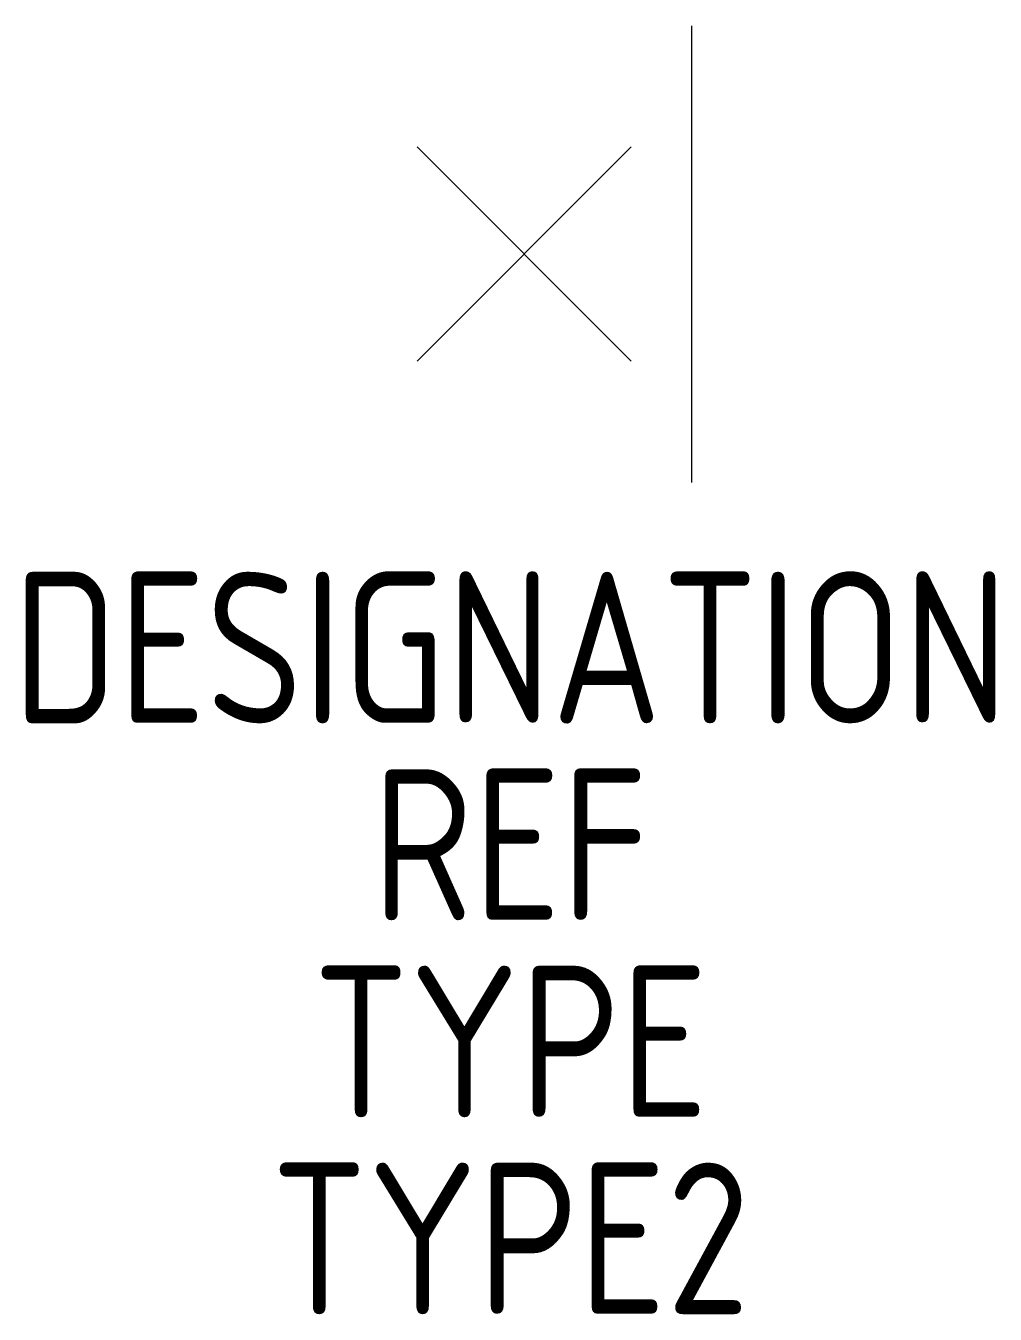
# Model space of a CAD drawing. Header units: millimetres. Extents: x -8.2 to 7.8, y -17.5 to 3.8.
import ezdxf
from ezdxf.enums import TextEntityAlignment as Align

# ---------------------------------------------------------------- set-up
doc = ezdxf.new("R2010")
doc.units = ezdxf.units.MM
doc.layers.add('SYMB_TXT_NOM', color=3, linetype='Continuous')
doc.layers.add('SYMBOLE', color=3, linetype='Continuous')
doc.styles.add('NET2_5', font='isocp.shx', dxfattribs={"width": 0.9, "height": 2.5})

msp = doc.modelspace()

# ---------------------------------------------------------------- linework, layer by layer
at = {"layer": 'SYMBOLE'}
for p, q in [((2.768, -3.768), (2.768, 3.768)), ((1.768, 1.768), (-1.768, -1.768)), ((-1.768, 1.768), (1.768, -1.768))]:
    msp.add_line(p, q, dxfattribs=at)

# ---------------------------------------------------------------- texts
at = {"layer": 'SYMB_TXT_NOM', "style": 'NET2_5', "width": 0.9, "flags": 8}
for tag, text, p in [('DESIGNATION', 'E?', (-0.225, -7.741)), ('REF', '', (-0.225, -10.991)), ('TYPE', '', (-0.225, -14.241)), ('TYPE2', '', (-0.225, -17.491))]:
    msp.add_attdef(tag, text=text, height=2.5, dxfattribs=at).set_placement(p, align=Align.CENTER)

doc.saveas('drawing.dxf')
